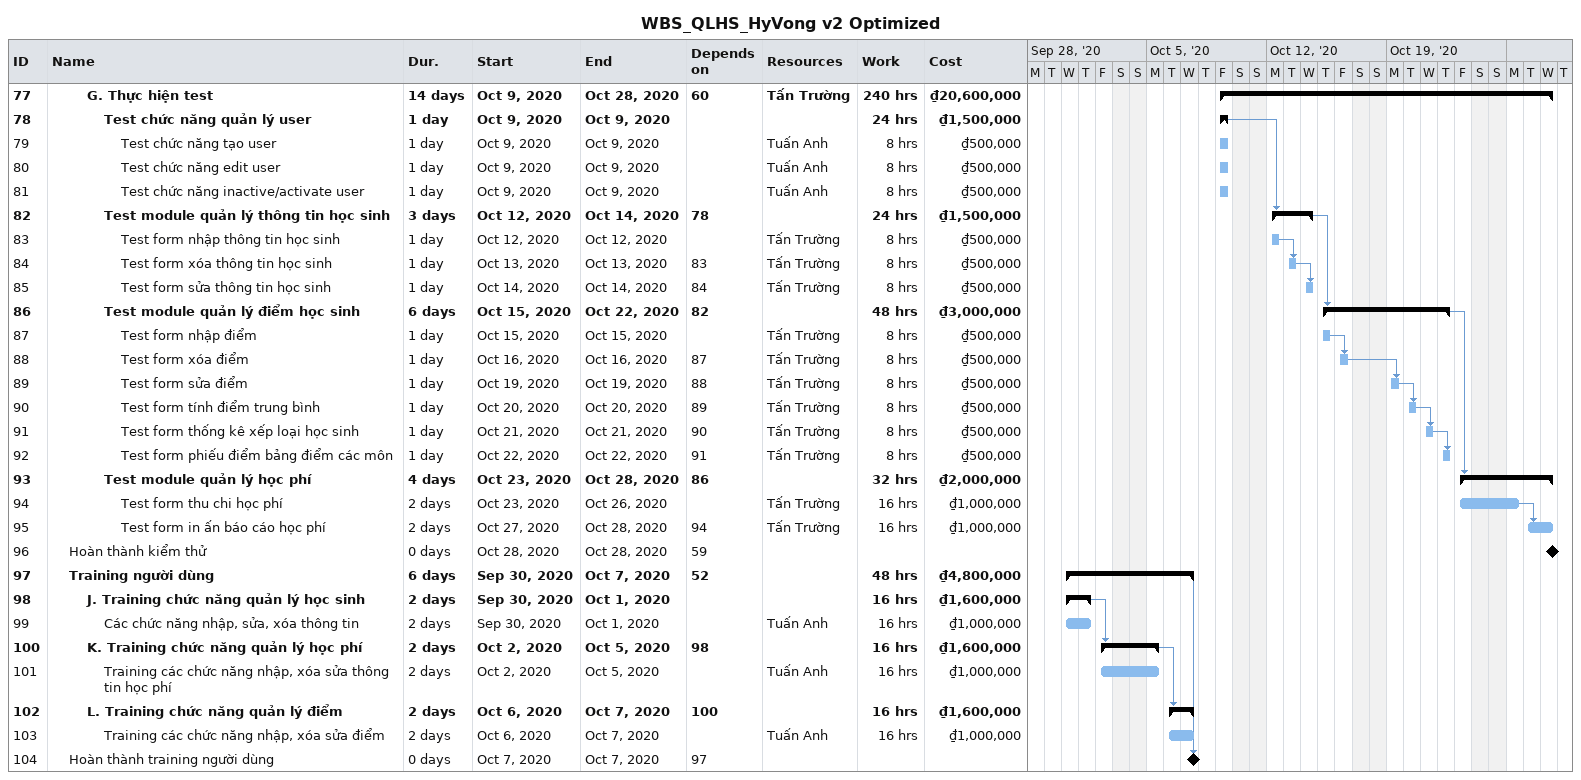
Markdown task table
WBS_QLHS_HyVong v2 Optimized

| ID | Level | Task | Duration | Start | Finish | Predecessors | Resources | Work (h) | Cost (₫) |
|---|---|---|---|---|---|---|---|---|---|
| 77 | 3 | **G. Thực hiện test** | 14d | 2020-10-09 | 2020-10-28 | 60 | Tấn Trường | 240 | 20600000 |
| 78 | 4 | **Test chức năng quản lý user** | 1d | 2020-10-09 | 2020-10-09 |  |  | 24 | 1500000 |
| 79 | 5 | Test chức năng tạo user | 1d | 2020-10-09 | 2020-10-09 |  | Tuấn Anh | 8 | 500000 |
| 80 | 5 | Test chức năng edit user | 1d | 2020-10-09 | 2020-10-09 |  | Tuấn Anh | 8 | 500000 |
| 81 | 5 | Test chức năng inactive/activate user | 1d | 2020-10-09 | 2020-10-09 |  | Tuấn Anh | 8 | 500000 |
| 82 | 4 | **Test module quản lý thông tin học sinh** | 3d | 2020-10-12 | 2020-10-14 | 78 |  | 24 | 1500000 |
| 83 | 5 | Test form nhập thông tin học sinh | 1d | 2020-10-12 | 2020-10-12 |  | Tấn Trường | 8 | 500000 |
| 84 | 5 | Test form xóa thông tin học sinh | 1d | 2020-10-13 | 2020-10-13 | 83 | Tấn Trường | 8 | 500000 |
| 85 | 5 | Test form sửa thông tin học sinh | 1d | 2020-10-14 | 2020-10-14 | 84 | Tấn Trường | 8 | 500000 |
| 86 | 4 | **Test module quản lý điểm học sinh** | 6d | 2020-10-15 | 2020-10-22 | 82 |  | 48 | 3000000 |
| 87 | 5 | Test form nhập điểm | 1d | 2020-10-15 | 2020-10-15 |  | Tấn Trường | 8 | 500000 |
| 88 | 5 | Test form xóa điểm | 1d | 2020-10-16 | 2020-10-16 | 87 | Tấn Trường | 8 | 500000 |
| 89 | 5 | Test form sửa điểm | 1d | 2020-10-19 | 2020-10-19 | 88 | Tấn Trường | 8 | 500000 |
| 90 | 5 | Test form tính điểm trung bình | 1d | 2020-10-20 | 2020-10-20 | 89 | Tấn Trường | 8 | 500000 |
| 91 | 5 | Test form thống kê xếp loại học sinh | 1d | 2020-10-21 | 2020-10-21 | 90 | Tấn Trường | 8 | 500000 |
| 92 | 5 | Test form phiếu điểm bảng điểm các môn | 1d | 2020-10-22 | 2020-10-22 | 91 | Tấn Trường | 8 | 500000 |
| 93 | 4 | **Test module quản lý học phí** | 4d | 2020-10-23 | 2020-10-28 | 86 |  | 32 | 2000000 |
| 94 | 5 | Test form thu chi học phí | 2d | 2020-10-23 | 2020-10-26 |  | Tấn Trường | 16 | 1000000 |
| 95 | 5 | Test form in ấn báo cáo học phí | 2d | 2020-10-27 | 2020-10-28 | 94 | Tấn Trường | 16 | 1000000 |
| 96 | 2 | Hoàn thành kiểm thử | 0d | 2020-10-28 | 2020-10-28 | 59 |  |  |  |
| 97 | 2 | **Training người dùng** | 6d | 2020-09-30 | 2020-10-07 | 52 |  | 48 | 4800000 |
| 98 | 3 | **J. Training chức năng quản lý học sinh** | 2d | 2020-09-30 | 2020-10-01 |  |  | 16 | 1600000 |
| 99 | 4 | Các chức năng nhập, sửa, xóa thông tin | 2d | 2020-09-30 | 2020-10-01 |  | Tuấn Anh | 16 | 1000000 |
| 100 | 3 | **K. Training chức năng quản lý học phí** | 2d | 2020-10-02 | 2020-10-05 | 98 |  | 16 | 1600000 |
| 101 | 4 | Training các chức năng nhập, xóa sửa thông tin học phí | 2d | 2020-10-02 | 2020-10-05 |  | Tuấn Anh | 16 | 1000000 |
| 102 | 3 | **L. Training chức năng quản lý điểm** | 2d | 2020-10-06 | 2020-10-07 | 100 |  | 16 | 1600000 |
| 103 | 4 | Training các chức năng nhập, xóa sửa điểm | 2d | 2020-10-06 | 2020-10-07 |  | Tuấn Anh | 16 | 1000000 |
| 104 | 2 | Hoàn thành training người dùng | 0d | 2020-10-07 | 2020-10-07 | 97 |  |  |  |
